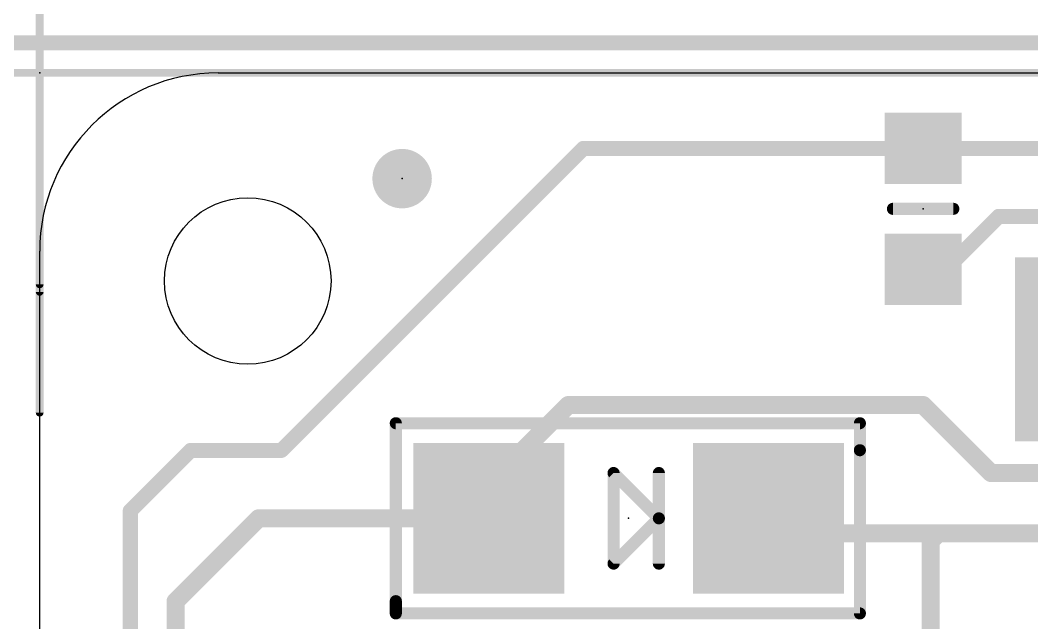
# Model space of a CAD drawing. Extents: x -9.8 to 65.3, y -0.3 to 69.2.
# Drawn here: x -0.33 to 16.69, y 47.26 to 57.4 of the extents above; entities that cross this region are included whole.
import ezdxf

# ---------------------------------------------------------------- set-up
doc = ezdxf.new("R2010")
doc.units = 0
for name, color, linetype in [('1', 12, 'CONTINUOUS'), ('16', 132, 'CONTINUOUS'), ('20', 53, 'CONTINUOUS'), ('21', 40, 'CONTINUOUS'), ('23', 40, 'CONTINUOUS'), ('24', 6, 'CONTINUOUS'), ('47', 253, 'CONTINUOUS')]:
    doc.layers.add(name, color=color, linetype=linetype)

# ---------------------------------------------------------------- blocks, each defined once
blk = doc.blocks.new('RECT')
blk.add_solid([(-0.5, -0.5), (0.5, -0.5), (-0.5, 0.5), (0.5, 0.5)])
blk = doc.blocks.new('PIE')
at = {"const_width": 0.5}
blk.add_lwpolyline([(0, -0.25, 1), (0, 0.25, 1), (0, -0.25)], format="xyb", dxfattribs=at)

msp = doc.modelspace()

# ---------------------------------------------------------------- linework, layer by layer
at = {"layer": '1'}
for points, const_width in [([(9.144, 55.245), (4.064, 50.165)], 0.254), ([(14.859, 55.245), (9.144, 55.245)], 0.254), ([(14.859, 55.245), (33.528, 55.245)], 0.254), ([(16.129, 54.102), (15.367, 53.34)], 0.254), ([(19.558, 54.102), (16.129, 54.102)], 0.254), ([(14.986, 53.34), (14.859, 53.213)], 0.254), ([(15.367, 53.34), (14.986, 53.34)], 0.254), ([(8.89, 50.927), (7.62, 49.657)], 0.3048), ([(14.859, 50.927), (8.89, 50.927)], 0.3048), ([(16.002, 49.784), (14.859, 50.927)], 0.3048), ([(2.54, 50.165), (1.524, 49.149)], 0.254), ([(4.064, 50.165), (2.54, 50.165)], 0.254), ([(18.825, 49.784), (16.002, 49.784)], 0.3048), ([(7.62, 49.657), (7.62, 49.0855)], 0.3048), ([(1.524, 49.149), (1.524, 39.243)], 0.254), ([(3.683, 49.022), (2.286, 47.625)], 0.3048), ([(7.5565, 49.022), (3.683, 49.022)], 0.3048), ([(7.62, 49.0855), (7.5565, 49.022)], 0.3048), ([(12.5095, 48.768), (12.2555, 49.022)], 0.3048), ([(15.113, 48.768), (12.5095, 48.768)], 0.3048), ([(14.986, 48.641), (15.113, 48.768)], 0.3048), ([(19.304, 48.768), (15.113, 48.768)], 0.3048), ([(14.986, 46.609), (14.986, 48.641)], 0.3048), ([(2.286, 47.625), (2.286, 41.783)], 0.3048)]:
    msp.add_lwpolyline(points, dxfattribs=dict(at, const_width=const_width))
for points, const_width in [([(9.144, 55.3085, 1), (9.144, 55.1815)], 0.127), ([(9.1889, 55.2001, 1), (9.0991, 55.2899)], 0.127), ([(14.859, 55.3085, 1), (14.859, 55.1815)], 0.127), ([(14.859, 55.1815, 1), (14.859, 55.3085)], 0.127), ([(16.129, 54.1655, 1), (16.129, 54.0385)], 0.127), ([(16.1739, 54.0571, 1), (16.0841, 54.1469)], 0.127), ([(14.986, 53.4035, 1), (14.986, 53.2765)], 0.127), ([(15.0309, 53.2951, 1), (14.9411, 53.3849)], 0.127), ([(15.3221, 53.3849, 1), (15.4119, 53.2951)], 0.127), ([(15.367, 53.2765, 1), (15.367, 53.4035)], 0.127), ([(14.8141, 53.2579, 1), (14.9039, 53.1681)], 0.127), ([(8.89, 51.0032, 1), (8.89, 50.8508)], 0.1524), ([(8.9439, 50.8731, 1), (8.8361, 50.9809)], 0.1524), ([(14.9129, 50.9809, 1), (14.8051, 50.8731)], 0.1524), ([(14.859, 50.8508, 1), (14.859, 51.0032)], 0.1524), ([(2.54, 50.2285, 1), (2.54, 50.1015)], 0.127), ([(2.5849, 50.1201, 1), (2.4951, 50.2099)], 0.127), ([(4.0191, 50.2099, 1), (4.1089, 50.1201)], 0.127), ([(4.064, 50.1015, 1), (4.064, 50.2285)], 0.127), ([(16.002, 49.8602, 1), (16.002, 49.7078)], 0.1524), ([(15.9481, 49.7301, 1), (16.0559, 49.8379)], 0.1524), ([(7.6962, 49.657, 1), (7.5438, 49.657)], 0.1524), ([(7.5661, 49.7109, 1), (7.6739, 49.6031)], 0.1524), ([(1.5875, 49.149, 1), (1.4605, 49.149)], 0.127), ([(1.4791, 49.1939, 1), (1.5689, 49.1041)], 0.127), ([(3.683, 49.0982, 1), (3.683, 48.9458)], 0.1524), ([(3.7369, 48.9681, 1), (3.6291, 49.0759)], 0.1524), ([(7.5565, 48.9458, 1), (7.5565, 49.0982)], 0.1524), ([(7.6739, 49.0316, 1), (7.5661, 49.1394)], 0.1524), ([(12.3094, 49.0759, 1), (12.2016, 48.9681)], 0.1524), ([(7.5026, 49.0759, 1), (7.6104, 48.9681)], 0.1524), ([(7.5438, 49.0855, 1), (7.6962, 49.0855)], 0.1524), ([(12.5095, 48.8442, 1), (12.5095, 48.6918)], 0.1524), ([(12.4556, 48.7141, 1), (12.5634, 48.8219)], 0.1524), ([(15.113, 48.8442, 1), (15.113, 48.6918)], 0.1524), ([(15.1669, 48.7141, 1), (15.0591, 48.8219)], 0.1524), ([(15.113, 48.6918, 1), (15.113, 48.8442)], 0.1524), ([(15.0622, 48.641, 1), (14.9098, 48.641)], 0.1524), ([(14.9321, 48.6949, 1), (15.0399, 48.5871)], 0.1524), ([(2.3622, 47.625, 1), (2.2098, 47.625)], 0.1524), ([(2.2321, 47.6789, 1), (2.3399, 47.5711)], 0.1524)]:
    msp.add_lwpolyline(points, format="xyb", dxfattribs=dict(at, const_width=const_width))
at = {"layer": '16', "const_width": 0.254}
msp.add_lwpolyline([(65.151, 57.023), (-0.889, 57.023)], dxfattribs=at)
at = {"layer": '20'}
for p, q in [((3, 56.515), (62, 56.515)), ((0, 3.015), (0, 53.515))]:
    msp.add_line(p, q, dxfattribs=at)
msp.add_circle((3.5, 53.015), 1.4, dxfattribs=at)
msp.add_arc((3, 53.515), 3, 90, 180, dxfattribs=at)
at = {"layer": '21', "const_width": 0.2032}
for points in [[(15.367, 54.229), (14.351, 54.229)], [(5.99, 47.628), (5.99, 50.622)], [(5.99, 50.622), (13.795, 50.622)], [(13.795, 50.622), (13.795, 50.168)], [(13.795, 50.168), (13.795, 47.422)], [(9.652, 48.26), (9.652, 49.784)], [(9.652, 49.784), (10.414, 49.022)], [(10.414, 49.022), (10.414, 49.784)], [(10.414, 49.022), (9.652, 48.26)], [(10.414, 48.26), (10.414, 49.022)], [(5.99, 47.422), (5.99, 47.628)], [(13.795, 47.422), (5.99, 47.422)]]:
    msp.add_lwpolyline(points, dxfattribs=at)
at = {"layer": '21', "const_width": 0.1016}
for points in [[(14.351, 54.2798, 1), (14.351, 54.1782)], [(15.367, 54.1782, 1), (15.367, 54.2798)], [(6.0408, 50.622, 1), (5.9392, 50.622)], [(5.99, 50.6728, 1), (5.99, 50.5712)], [(13.8458, 50.622, 1), (13.7442, 50.622)], [(13.795, 50.5712, 1), (13.795, 50.6728)], [(13.8458, 50.168, 1), (13.7442, 50.168)], [(13.7442, 50.168, 1), (13.8458, 50.168)], [(9.7028, 49.784, 1), (9.6012, 49.784)], [(9.6879, 49.8199, 1), (9.6161, 49.7481)], [(10.4648, 49.784, 1), (10.3632, 49.784)], [(10.4648, 49.022, 1), (10.3632, 49.022)], [(10.3632, 49.022, 1), (10.4648, 49.022)], [(10.4499, 48.9861, 1), (10.3781, 49.0579)], [(10.3781, 48.9861, 1), (10.4499, 49.0579)], [(9.6161, 48.2959, 1), (9.6879, 48.2241)], [(9.6012, 48.26, 1), (9.7028, 48.26)], [(10.3632, 48.26, 1), (10.4648, 48.26)], [(6.0408, 47.628, 1), (5.9392, 47.628)], [(5.9392, 47.628, 1), (6.0408, 47.628)], [(5.99, 47.4728, 1), (5.99, 47.3712)], [(5.9392, 47.422, 1), (6.0408, 47.422)], [(13.7442, 47.422, 1), (13.8458, 47.422)], [(13.795, 47.3712, 1), (13.795, 47.4728)]]:
    msp.add_lwpolyline(points, format="xyb", dxfattribs=at)
at = {"layer": '23'}
for p in [(6.096, 54.737), (14.859, 54.229), (9.906, 49.022)]:
    msp.add_point(p, dxfattribs=at)
at = {"layer": '24'}
msp.add_point((0, 56.515), dxfattribs=at)
at = {"layer": '47', "const_width": 0.13}
for points in [[(0, 50.8), (0, 68.752)], [(0, 52.959), (0, 63.926)], [(0, 52.832), (0, 59.989)], [(40.64, 56.515), (-9.443, 56.515)]]:
    msp.add_lwpolyline(points, dxfattribs=at)
at = {"layer": '47', "const_width": 0.065}
for points in [[(-0.0325, 52.959, 1), (0.0325, 52.959)], [(-0.0325, 52.832, 1), (0.0325, 52.832)], [(-0.0325, 50.8, 1), (0.0325, 50.8)]]:
    msp.add_lwpolyline(points, format="xyb", dxfattribs=at)

# ---------------------------------------------------------------- block references
at = {"layer": '1'}
for p, xscale, yscale, rotation in [((14.859, 55.245), 1.2, 1.3, 270), ((14.859, 53.213), 1.2, 1.3, 270), ((17.556, 51.865), 3.1, 2.3, 270), ((12.2555, 49.022), 2.54, 2.54, 180)]:
    msp.add_blockref('RECT', p, dxfattribs=dict(at, xscale=xscale, yscale=yscale, rotation=rotation))
msp.add_blockref('PIE', (6.096, 54.737), dxfattribs=at)
at = {"layer": '1', "xscale": 2.54, "yscale": 2.54}
msp.add_blockref('RECT', (7.5565, 49.022), dxfattribs=at)

doc.saveas('drawing.dxf')
